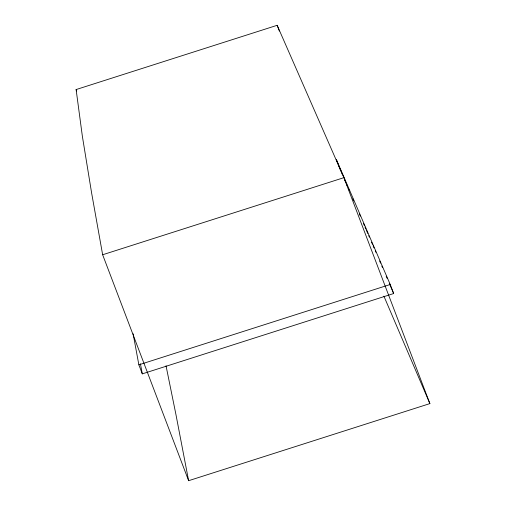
<?xml version="1.0" encoding="UTF-8"?>
<svg xmlns="http://www.w3.org/2000/svg" width="506" height="506" viewBox="0 0 506 506"><rect width="100%" height="100%" fill="white"/><g stroke="black" fill="none" stroke-linecap="round" stroke-linejoin="round"><path stroke-width="0.76" d="M76.115 89.556L277.168 25.3L343.909 177.657L429.885 403.598L188.624 480.7L102.648 254.758L91.573 192.735L82.358 136.209L76.115 89.556L76.659 90.991M102.648 254.758L343.909 177.657M138.865 364.826L390.227 284.492L393.668 293.531L142.3 373.864L138.865 364.826L133.103 333.739M390.227 284.492L336.269 159.327L338.122 164.197M339.709 168.365L340.955 171.262M341.892 173.431L342.518 174.88M344.7 179.94L345.636 182.116M346.256 183.558L347.192 185.734M348.444 188.624L349.064 190.073M352.808 198.75L353.745 200.926M359.361 213.949L360.297 216.119M363.416 223.355L364.352 225.524M364.971 226.973L365.908 229.142M366.534 230.584L367.78 233.481M368.716 235.651L369.342 237.099M371.524 242.165L372.46 244.335M373.08 245.783L374.016 247.953M375.269 250.843L375.888 252.292M379.633 260.976L380.569 263.145M381.815 266.036L382.441 267.484M386.186 276.168L387.122 278.338M389.304 283.404L393.668 293.531M429.885 403.598L383.896 296.143M338.647 165.588L339.444 167.669M277.168 25.3L279.356 31.056M166.025 365.775L175.905 414.351L188.624 480.7M140.428 363.763L142.3 373.864"/></g></svg>
